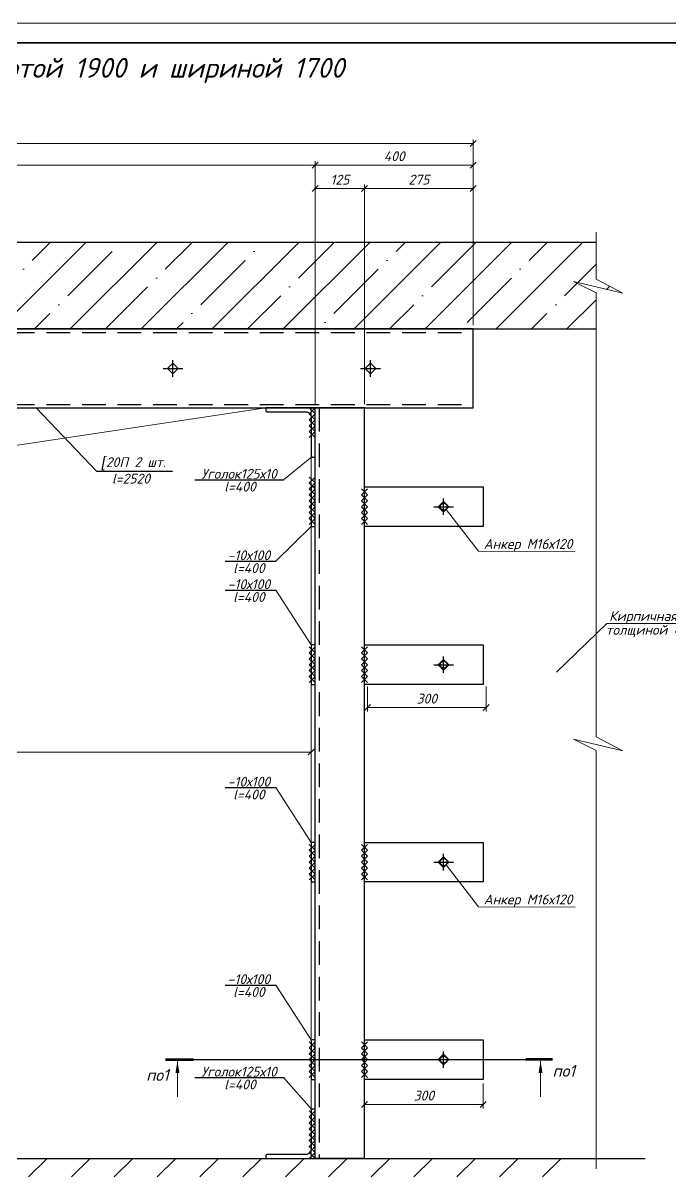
# Model space of a CAD drawing. Header units: millimetres. Extents: x 19346 to 188849, y 18183 to 1386204.
# Drawn here: x 127417 to 129053, y 27139 to 30060 of the extents above; entities that cross this region are included whole.
import ezdxf
from ezdxf.enums import TextEntityAlignment as Align

# ---------------------------------------------------------------- set-up
doc = ezdxf.new("R2010")
doc.units = ezdxf.units.MM
doc.linetypes.add('Пунктир 2мм', pattern=[3, 2, -1])
doc.layers.get('DEFPOINTS').update_dxf_attribs({"color": 1})
for name, color, linetype, lineweight in [('013', 7, 'Continuous', 13), ('030', 7, 'Continuous', 30), ('Размер', 140, 'Continuous', 13), ('Разрезы', 54, 'Continuous', 20)]:
    doc.layers.add(name, color=color, linetype=linetype, lineweight=lineweight)
doc.styles.add('10', font='isocpeui.ttf', dxfattribs={"height": 25})
doc.styles.add('100', font='isocpeui.ttf', dxfattribs={"height": 250})
doc.styles.add('GOST', font='isocpeur.TTF')
doc.dimstyles.new('10', dxfattribs={"dimtxt": 37.5, "dimasz": 15, "dimexe": 10, "dimexo": 10, "dimgap": 10, "dimtad": 1, "dimtxsty": '10', "dimblk": 'OBLIQUE', "dimcen": 2.5, "dimadec": 0, "dimazin": 0, "dimtfac": 1, "dimtmove": 0, "dimatfit": 3, "dimfxl": 1, "dimlwd": 15, "dimlwe": 15, "dimarcsym": 0})

# ---------------------------------------------------------------- blocks, each defined once
blk = doc.blocks.new('*U16')
at = {"color": 44, "lineweight": 20, "ltscale": 10}
blk.add_line((594, 420), (0, 420), dxfattribs=at)
at = {"color": 137, "lineweight": 35, "ltscale": 10}
blk.add_line((589, 415), (20, 415), dxfattribs=at)
at = {"color": 44, "lineweight": 13, "style": 'GOST', "oblique": 10, "width": 0.8}
for tag in ['ФОРМАТВЕРТ', 'ФОРМАТГОРИЗ']:
    blk.add_attdef(tag, (542.98, 1.6), '', height=2, dxfattribs=at)
blk = doc.blocks.new('_OBLIQUE')
at = {"color": 0, "linetype": 'ByBlock'}
blk.add_line((-0.5, -0.5), (0.5, 0.5), dxfattribs=at)
blk = doc.blocks.new('*D258')
at = {"color": 0, "lineweight": 15, "ltscale": 100, "transparency": 16777216}
for p, q in [((126435.6, 29295.8), (126435.6, 29710.6)), ((128155.6, 29095.8), (128155.6, 29710.6)), ((126435.6, 29700.6), (128155.6, 29700.6))]:
    blk.add_line(p, q, dxfattribs=at)
at = {"layer": 'DEFPOINTS', "color": 0, "ltscale": 100, "transparency": 16777216}
for p in [(128155.6, 29700.6), (126435.6, 29285.8), (128155.6, 29085.8)]:
    blk.add_point(p, dxfattribs=at)
at = {"color": 0, "lineweight": 15, "ltscale": 100, "transparency": 16777216, "xscale": 15, "yscale": 15, "zscale": 15, "rotation": 180}
blk.add_blockref('_OBLIQUE', (126435.6, 29700.6), dxfattribs=at)
at = {"color": 0, "lineweight": 15, "ltscale": 100, "transparency": 16777216, "xscale": 15, "yscale": 15, "zscale": 15}
blk.add_blockref('_OBLIQUE', (128155.6, 29700.6), dxfattribs=at)
at = {"color": 0, "ltscale": 100, "transparency": 16777216, "insert": (127295.6, 29723.3), "char_height": 25, "attachment_point": 5, "style": '10'}
blk.add_mtext('1720', dxfattribs=at)
blk = doc.blocks.new('*D277')
at = {"color": 0, "lineweight": 15, "ltscale": 100, "transparency": 16777216}
for p, q in [((128155.6, 29095.8), (128155.6, 29651.2)), ((128155.6, 29641.2), (128280.6, 29641.2)), ((128280.6, 29095.8), (128280.6, 29651.2))]:
    blk.add_line(p, q, dxfattribs=at)
at = {"layer": 'DEFPOINTS', "color": 0, "ltscale": 100, "transparency": 16777216}
for p in [(128280.6, 29641.2), (128155.6, 29085.8), (128280.6, 29085.8)]:
    blk.add_point(p, dxfattribs=at)
at = {"color": 0, "lineweight": 15, "ltscale": 100, "transparency": 16777216, "xscale": 15, "yscale": 15, "zscale": 15, "rotation": 180}
blk.add_blockref('_OBLIQUE', (128155.6, 29641.2), dxfattribs=at)
at = {"color": 0, "lineweight": 15, "ltscale": 100, "transparency": 16777216, "xscale": 15, "yscale": 15, "zscale": 15}
blk.add_blockref('_OBLIQUE', (128280.6, 29641.2), dxfattribs=at)
at = {"color": 0, "ltscale": 100, "transparency": 16777216, "insert": (128218.1, 29663.7), "char_height": 25, "attachment_point": 5, "style": '10'}
blk.add_mtext('125', dxfattribs=at)
blk = doc.blocks.new('*U174')
blk.add_lwpolyline([(-34.5, 90.5), (-29.1, 90.5, -0.414214), (-24.5, 85.9), (-24.5, -10.5, 0.414214), (-10.5, -24.5), (85.9, -24.5, -0.414214), (90.5, -29.1), (90.5, -34.5), (-34.5, -34.5)], format="xyb", close=True)
blk = doc.blocks.new('*D287')
at = {"color": 0, "lineweight": 15, "ltscale": 100, "transparency": 16777216}
for p, q in [((126445.6, 28120.6), (126445.6, 28224.7)), ((128145.6, 28120.6), (128145.6, 28224.7)), ((128145.6, 28214.7), (126445.6, 28214.7))]:
    blk.add_line(p, q, dxfattribs=at)
at = {"layer": 'DEFPOINTS', "color": 0, "ltscale": 100, "transparency": 16777216}
for p in [(126445.6, 28214.7), (126445.6, 28110.6), (128145.6, 28110.6)]:
    blk.add_point(p, dxfattribs=at)
at = {"color": 0, "lineweight": 15, "ltscale": 100, "transparency": 16777216, "xscale": 15, "yscale": 15, "zscale": 15, "rotation": 180}
blk.add_blockref('_OBLIQUE', (126445.6, 28214.7), dxfattribs=at)
at = {"color": 0, "lineweight": 15, "ltscale": 100, "transparency": 16777216, "xscale": 15, "yscale": 15, "zscale": 15}
blk.add_blockref('_OBLIQUE', (128145.6, 28214.7), dxfattribs=at)
at = {"color": 0, "ltscale": 100, "transparency": 16777216, "insert": (127058.8, 28237.3), "char_height": 25, "width": 61.42, "attachment_point": 5, "style": '10'}
blk.add_mtext('1700*', dxfattribs=at)
blk = doc.blocks.new('*U255')
at = {"layer": 'DEFPOINTS'}
blk.add_line((0, 0), (84.05, 0), dxfattribs=at)
at = {"layer": 'Разрезы', "color": 0}
for p, q in [((-4.07, 0.35), (-4.07, 9.4)), ((87.8, 0.35), (87.8, 9.4))]:
    blk.add_line(p, q, dxfattribs=at)
at = {"layer": 'Разрезы', "color": 0, "lineweight": 60}
for p, q in [((-7.07, 0), (0, 0)), ((90.8, 0), (84.05, 0))]:
    blk.add_line(p, q, dxfattribs=at)
at = {"layer": 'Разрезы', "color": 0}
for points in [[(-4.07, 0.35), (-3.57, 3.35), (-4.57, 3.35)], [(87.8, 0.35), (87.3, 3.35), (88.3, 3.35)]]:
    blk.add_solid(points, dxfattribs=at)
at = {"layer": 'Разрезы', "color": 0, "style": '100'}
for tag, p in [('1', (-9.12, 3.88)), ('2', (93.69, 2.82))]:
    blk.add_attdef(tag, text='', height=3, dxfattribs=at).set_placement(p, align=Align.MIDDLE_CENTER)
blk = doc.blocks.new('*D267')
at = {"color": 0, "lineweight": 15, "ltscale": 100, "transparency": 16777216}
for p, q in [((128288.1, 28380.8), (128288.1, 28317.3)), ((128588.1, 28380.8), (128588.1, 28317.3)), ((128288.1, 28327.3), (128588.1, 28327.3))]:
    blk.add_line(p, q, dxfattribs=at)
at = {"layer": 'DEFPOINTS', "color": 0, "ltscale": 100, "transparency": 16777216}
for p in [(128288.1, 28390.8), (128588.1, 28390.8), (128588.1, 28327.3)]:
    blk.add_point(p, dxfattribs=at)
at = {"color": 0, "lineweight": 15, "ltscale": 100, "transparency": 16777216, "xscale": 15, "yscale": 15, "zscale": 15, "rotation": 180}
blk.add_blockref('_OBLIQUE', (128288.1, 28327.3), dxfattribs=at)
at = {"color": 0, "lineweight": 15, "ltscale": 100, "transparency": 16777216, "xscale": 15, "yscale": 15, "zscale": 15}
blk.add_blockref('_OBLIQUE', (128588.1, 28327.3), dxfattribs=at)
at = {"color": 0, "ltscale": 100, "transparency": 16777216, "insert": (128438.1, 28349.8), "char_height": 25, "attachment_point": 5, "style": '10'}
blk.add_mtext('300', dxfattribs=at)
blk = doc.blocks.new('*D268')
at = {"color": 0, "lineweight": 15, "ltscale": 100, "transparency": 16777216}
for p, q in [((128280.6, 27375.8), (128280.6, 27312.3)), ((128580.6, 27375.8), (128580.6, 27312.3)), ((128280.6, 27322.3), (128580.6, 27322.3))]:
    blk.add_line(p, q, dxfattribs=at)
at = {"layer": 'DEFPOINTS', "color": 0, "ltscale": 100, "transparency": 16777216}
for p in [(128280.6, 27385.8), (128580.6, 27385.8), (128580.6, 27322.3)]:
    blk.add_point(p, dxfattribs=at)
at = {"color": 0, "lineweight": 15, "ltscale": 100, "transparency": 16777216, "xscale": 15, "yscale": 15, "zscale": 15, "rotation": 180}
blk.add_blockref('_OBLIQUE', (128280.6, 27322.3), dxfattribs=at)
at = {"color": 0, "lineweight": 15, "ltscale": 100, "transparency": 16777216, "xscale": 15, "yscale": 15, "zscale": 15}
blk.add_blockref('_OBLIQUE', (128580.6, 27322.3), dxfattribs=at)
at = {"color": 0, "ltscale": 100, "transparency": 16777216, "insert": (128430.6, 27344.8), "char_height": 25, "attachment_point": 5, "style": '10'}
blk.add_mtext('300', dxfattribs=at)
blk = doc.blocks.new('*D305')
at = {"layer": '013', "color": 0, "lineweight": 15, "ltscale": 100, "transparency": 16777216}
for p, q in [((128280.6, 29095.8), (128280.6, 29651.2)), ((128280.6, 29641.2), (128555.6, 29641.2)), ((128555.6, 29295.8), (128555.6, 29651.2))]:
    blk.add_line(p, q, dxfattribs=at)
at = {"layer": 'DEFPOINTS', "color": 0, "ltscale": 100, "transparency": 16777216}
for p in [(128555.6, 29641.2), (128555.6, 29285.8), (128280.6, 29085.8)]:
    blk.add_point(p, dxfattribs=at)
at = {"layer": '013', "color": 0, "lineweight": 15, "ltscale": 100, "transparency": 16777216, "xscale": 15, "yscale": 15, "zscale": 15, "rotation": 180}
blk.add_blockref('_OBLIQUE', (128280.6, 29641.2), dxfattribs=at)
at = {"layer": '013', "color": 0, "lineweight": 15, "ltscale": 100, "transparency": 16777216, "xscale": 15, "yscale": 15, "zscale": 15}
blk.add_blockref('_OBLIQUE', (128555.6, 29641.2), dxfattribs=at)
at = {"layer": '013', "color": 0, "ltscale": 100, "transparency": 16777216, "insert": (128418.1, 29663.9), "char_height": 25, "attachment_point": 5, "style": '10'}
blk.add_mtext('275', dxfattribs=at)
blk = doc.blocks.new('*D306')
at = {"layer": '013', "color": 0, "lineweight": 15, "ltscale": 100, "transparency": 16777216}
for p, q in [((128155.6, 29295.8), (128155.6, 29710.6)), ((128555.6, 29295.8), (128555.6, 29710.6)), ((128555.6, 29700.6), (128155.6, 29700.6))]:
    blk.add_line(p, q, dxfattribs=at)
at = {"layer": 'DEFPOINTS', "color": 0, "ltscale": 100, "transparency": 16777216}
for p in [(128155.6, 29700.6), (128155.6, 29285.8), (128555.6, 29285.8)]:
    blk.add_point(p, dxfattribs=at)
at = {"layer": '013', "color": 0, "lineweight": 15, "ltscale": 100, "transparency": 16777216, "xscale": 15, "yscale": 15, "zscale": 15, "rotation": 180}
blk.add_blockref('_OBLIQUE', (128155.6, 29700.6), dxfattribs=at)
at = {"layer": '013', "color": 0, "lineweight": 15, "ltscale": 100, "transparency": 16777216, "xscale": 15, "yscale": 15, "zscale": 15}
blk.add_blockref('_OBLIQUE', (128555.6, 29700.6), dxfattribs=at)
at = {"layer": '013', "color": 0, "ltscale": 100, "transparency": 16777216, "insert": (128355.6, 29723.1), "char_height": 25, "attachment_point": 5, "style": '10'}
blk.add_mtext('400', dxfattribs=at)
blk = doc.blocks.new('*D312')
at = {"layer": '013', "color": 0, "lineweight": 15, "ltscale": 100, "transparency": 16777216}
for p, q in [((126035.6, 29295.8), (126035.6, 29765.2)), ((126035.6, 29755.2), (128555.6, 29755.2)), ((128555.6, 29295.8), (128555.6, 29765.2))]:
    blk.add_line(p, q, dxfattribs=at)
at = {"layer": 'DEFPOINTS', "color": 0, "ltscale": 100, "transparency": 16777216}
for p in [(128555.6, 29755.2), (126035.6, 29285.8), (128555.6, 29285.8)]:
    blk.add_point(p, dxfattribs=at)
at = {"layer": '013', "color": 0, "lineweight": 15, "ltscale": 100, "transparency": 16777216, "xscale": 15, "yscale": 15, "zscale": 15, "rotation": 180}
blk.add_blockref('_OBLIQUE', (126035.6, 29755.2), dxfattribs=at)
at = {"layer": '013', "color": 0, "lineweight": 15, "ltscale": 100, "transparency": 16777216, "xscale": 15, "yscale": 15, "zscale": 15}
blk.add_blockref('_OBLIQUE', (128555.6, 29755.2), dxfattribs=at)
at = {"layer": '013', "color": 0, "ltscale": 100, "transparency": 16777216, "insert": (127295.6, 29777.7), "char_height": 25, "attachment_point": 5, "style": '10'}
blk.add_mtext('2520', dxfattribs=at)

msp = doc.modelspace()

# ---------------------------------------------------------------- hatches: boundary and pattern name
at = {"layer": '013', "ltscale": 100}
h = msp.add_hatch(dxfattribs=at)
h.set_pattern_fill('ANSI35', color=256, scale=20)
h.set_pattern_definition([(45, (15747.66, -63.28), (-89.80256, 89.80256), []), (45, (15837.46, -63.28), (-89.80256, 89.80256), [158.75, -31.75, 0, -31.75])])
h.paths.add_polyline_path([(128809.319, 29406.147), (128933.851, 29376.235), (128866.611, 29412.132), (128866.611, 29505.834), (125945.667, 29505.834), (125945.667, 29412.132), (126012.907, 29376.235), (125888.375, 29406.147), (125945.667, 29377.111), (125945.667, 29285.834), (128866.611, 29285.834), (128866.611, 29377.111)])

# ---------------------------------------------------------------- linework, layer by layer
at = {"ltscale": 100}
for p, q in [((125945.667, 29505.834), (128866.611, 29505.834)), ((125945.667, 29285.834), (128866.611, 29285.834)), ((127770.561, 29185.834), (127820.676, 29185.834)), ((127795.618, 29164.969), (127795.618, 29206.698)), ((128270.561, 29185.834), (128320.676, 29185.834)), ((128295.618, 29164.969), (128295.618, 29206.698)), ((128155.618, 29070.834), (128140.618, 29085.834)), ((128140.618, 29070.834), (128155.618, 29085.834)), ((128155.618, 29055.834), (128140.618, 29070.834)), ((128140.618, 29055.834), (128155.618, 29070.834)), ((128155.618, 29040.834), (128140.618, 29055.834)), ((128140.618, 29040.834), (128155.618, 29055.834)), ((128155.618, 29025.834), (128140.618, 29040.834)), ((128140.618, 29025.834), (128155.618, 29040.834)), ((128155.618, 29010.834), (128140.618, 29025.834)), ((128140.618, 29010.834), (128155.618, 29025.834)), ((127794.503, 28924.809), (127603.447, 28924.809)), ((127851.422, 28903.989), (128075.164, 28903.989)), ((128155.618, 28895.834), (128140.618, 28910.834)), ((128140.618, 28895.834), (128155.618, 28910.834)), ((128155.618, 28880.834), (128140.618, 28895.834)), ((128140.618, 28880.834), (128155.618, 28895.834)), ((128155.618, 28865.834), (128140.618, 28880.834)), ((128140.618, 28865.834), (128155.618, 28880.834)), ((128155.618, 28865.834), (128140.618, 28880.834)), ((128140.618, 28865.834), (128155.618, 28880.834)), ((128155.618, 28850.834), (128140.618, 28865.834)), ((128140.618, 28850.834), (128155.618, 28865.834)), ((128288.118, 28865.834), (128273.118, 28880.834)), ((128273.118, 28865.834), (128288.118, 28880.834)), ((128288.118, 28850.834), (128273.118, 28865.834)), ((128273.118, 28850.834), (128288.118, 28865.834)), ((128155.618, 28835.834), (128140.618, 28850.834)), ((128140.618, 28835.834), (128155.618, 28850.834)), ((128155.618, 28820.834), (128140.618, 28835.834)), ((128140.618, 28820.834), (128155.618, 28835.834)), ((128288.118, 28835.834), (128273.118, 28850.834)), ((128273.118, 28835.834), (128288.118, 28850.834)), ((128288.118, 28820.834), (128273.118, 28835.834)), ((128273.118, 28820.834), (128288.118, 28835.834)), ((128455.561, 28835.834), (128505.676, 28835.834)), ((128480.618, 28814.969), (128480.618, 28856.698)), ((128155.618, 28805.834), (128140.618, 28820.834)), ((128140.618, 28805.834), (128155.618, 28820.834)), ((128155.618, 28790.834), (128140.618, 28805.834)), ((128140.618, 28790.834), (128155.618, 28805.834)), ((128288.118, 28805.834), (128273.118, 28820.834)), ((128273.118, 28805.834), (128288.118, 28820.834)), ((128288.118, 28790.834), (128273.118, 28805.834)), ((128273.118, 28790.834), (128288.118, 28805.834)), ((127927.985, 28697.696), (128055.876, 28697.696)), ((127927.985, 28624.501), (128055.876, 28624.501)), ((128155.618, 28465.834), (128140.618, 28480.834)), ((128140.618, 28465.834), (128155.618, 28480.834)), ((128155.618, 28450.834), (128140.618, 28465.834)), ((128140.618, 28450.834), (128155.618, 28465.834)), ((128288.118, 28465.834), (128273.118, 28480.834)), ((128273.118, 28465.834), (128288.118, 28480.834)), ((128288.118, 28450.834), (128273.118, 28465.834)), ((128273.118, 28450.834), (128288.118, 28465.834)), ((128480.618, 28414.969), (128480.618, 28456.698)), ((128155.618, 28435.834), (128140.618, 28450.834)), ((128140.618, 28435.834), (128155.618, 28450.834)), ((128155.618, 28420.834), (128140.618, 28435.834)), ((128140.618, 28420.834), (128155.618, 28435.834)), ((128288.118, 28435.834), (128273.118, 28450.834)), ((128273.118, 28435.834), (128288.118, 28450.834)), ((128288.118, 28420.834), (128273.118, 28435.834)), ((128273.118, 28420.834), (128288.118, 28435.834)), ((128455.561, 28435.834), (128505.676, 28435.834)), ((128155.618, 28405.834), (128140.618, 28420.834)), ((128140.618, 28405.834), (128155.618, 28420.834)), ((128155.618, 28390.834), (128140.618, 28405.834)), ((128140.618, 28390.834), (128155.618, 28405.834)), ((128288.118, 28405.834), (128273.118, 28420.834)), ((128273.118, 28405.834), (128288.118, 28420.834)), ((128288.118, 28390.834), (128273.118, 28405.834)), ((128273.118, 28390.834), (128288.118, 28405.834)), ((127927.985, 28124.501), (128055.876, 28124.501)), ((128155.618, 27965.834), (128140.618, 27980.834)), ((128140.618, 27965.834), (128155.618, 27980.834)), ((128155.618, 27950.834), (128140.618, 27965.834)), ((128140.618, 27950.834), (128155.618, 27965.834)), ((128288.118, 27965.834), (128273.118, 27980.834)), ((128273.118, 27965.834), (128288.118, 27980.834)), ((128288.118, 27950.834), (128273.118, 27965.834)), ((128273.118, 27950.834), (128288.118, 27965.834)), ((128155.618, 27935.834), (128140.618, 27950.834)), ((128140.618, 27935.834), (128155.618, 27950.834)), ((128155.618, 27920.834), (128140.618, 27935.834)), ((128140.618, 27920.834), (128155.618, 27935.834)), ((128288.118, 27935.834), (128273.118, 27950.834)), ((128273.118, 27935.834), (128288.118, 27950.834)), ((128288.118, 27920.834), (128273.118, 27935.834)), ((128273.118, 27920.834), (128288.118, 27935.834)), ((128455.561, 27935.834), (128505.676, 27935.834)), ((128480.618, 27914.969), (128480.618, 27956.698)), ((128155.618, 27905.834), (128140.618, 27920.834)), ((128140.618, 27905.834), (128155.618, 27920.834)), ((128155.618, 27890.834), (128140.618, 27905.834)), ((128140.618, 27890.834), (128155.618, 27905.834)), ((128288.118, 27905.834), (128273.118, 27920.834)), ((128273.118, 27905.834), (128288.118, 27920.834)), ((128288.118, 27890.834), (128273.118, 27905.834)), ((128273.118, 27890.834), (128288.118, 27905.834)), ((127927.985, 27624.501), (128055.876, 27624.501)), ((128155.618, 27465.834), (128140.618, 27480.834)), ((128140.618, 27465.834), (128155.618, 27480.834)), ((128155.618, 27450.834), (128140.618, 27465.834)), ((128140.618, 27450.834), (128155.618, 27465.834)), ((128288.118, 27465.834), (128273.118, 27480.834)), ((128273.118, 27465.834), (128288.118, 27480.834)), ((128288.118, 27450.834), (128273.118, 27465.834)), ((128273.118, 27450.834), (128288.118, 27465.834)), ((128155.618, 27435.834), (128140.618, 27450.834)), ((128140.618, 27435.834), (128155.618, 27450.834)), ((128155.618, 27420.834), (128140.618, 27435.834)), ((128140.618, 27420.834), (128155.618, 27435.834)), ((128288.118, 27435.834), (128273.118, 27450.834)), ((128273.118, 27435.834), (128288.118, 27450.834)), ((128288.118, 27420.834), (128273.118, 27435.834)), ((128273.118, 27420.834), (128288.118, 27435.834)), ((128455.561, 27435.834), (128505.676, 27435.834)), ((128480.618, 27414.969), (128480.618, 27456.698)), ((128155.618, 27405.834), (128140.618, 27420.834)), ((128140.618, 27405.834), (128155.618, 27420.834)), ((128155.618, 27390.834), (128140.618, 27405.834)), ((128140.618, 27390.834), (128155.618, 27405.834)), ((128288.118, 27405.834), (128273.118, 27420.834)), ((128273.118, 27405.834), (128288.118, 27420.834)), ((128288.118, 27390.834), (128273.118, 27405.834)), ((128273.118, 27390.834), (128288.118, 27405.834)), ((127851.422, 27390.397), (128075.164, 27390.397)), ((128155.618, 27290.834), (128140.618, 27305.834)), ((128140.618, 27290.834), (128155.618, 27305.834)), ((128155.618, 27275.834), (128140.618, 27290.834)), ((128140.618, 27275.834), (128155.618, 27290.834)), ((128155.618, 27260.834), (128140.618, 27275.834)), ((128140.618, 27260.834), (128155.618, 27275.834)), ((128155.618, 27245.834), (128140.618, 27260.834)), ((128140.618, 27245.834), (128155.618, 27260.834)), ((128155.618, 27230.834), (128140.618, 27245.834)), ((128140.618, 27230.834), (128155.618, 27245.834)), ((128155.618, 27215.834), (128140.618, 27230.834)), ((128140.618, 27215.834), (128155.618, 27230.834)), ((128155.618, 27200.834), (128140.618, 27215.834)), ((128140.618, 27200.834), (128155.618, 27215.834)), ((128155.618, 27185.834), (128140.618, 27200.834)), ((128140.618, 27185.834), (128155.618, 27200.834)), ((125945.667, 27185.834), (128990.295, 27185.834))]:
    msp.add_line(p, q, dxfattribs=at)
at = {"linetype": 'Пунктир 2мм', "ltscale": 30}
for p, q in [((126035.618, 29276.834), (128555.618, 29276.834)), ((126035.618, 29094.834), (128555.618, 29094.834)), ((128165.618, 29085.834), (128165.618, 27185.834))]:
    msp.add_line(p, q, dxfattribs=at)
at = {"layer": '013', "ltscale": 100}
for p, q in [((127449.92, 29085.834), (127603.447, 28924.809)), ((128075.164, 28903.989), (128146.966, 28962.181)), ((128145.618, 28785.834), (128055.876, 28697.696)), ((128145.618, 28485.834), (128055.876, 28624.501)), ((128145.618, 27985.834), (128055.876, 28124.501)), ((128145.618, 27485.834), (128055.876, 27624.501)), ((128146.966, 27309.486), (128075.164, 27390.397)), ((127430.474, 27138.913), (127477.715, 27185.834)), ((127538.82, 27138.913), (127586.061, 27185.834)), ((127647.167, 27138.913), (127694.408, 27185.834)), ((127755.514, 27138.913), (127802.755, 27185.834)), ((127863.86, 27138.913), (127911.101, 27185.834)), ((127972.207, 27138.913), (128019.448, 27185.834)), ((128080.554, 27138.913), (128127.795, 27185.834)), ((128188.901, 27138.913), (128236.141, 27185.834)), ((128297.247, 27138.913), (128344.488, 27185.834)), ((128405.594, 27138.913), (128452.835, 27185.834)), ((128513.941, 27138.913), (128561.181, 27185.834)), ((128622.287, 27138.913), (128669.528, 27185.834)), ((128730.634, 27138.913), (128777.875, 27185.834))]:
    msp.add_line(p, q, dxfattribs=at)
for points in [[(128866.611, 29266.824), (128866.611, 29377.111), (128809.319, 29406.147), (128933.851, 29376.235), (128866.611, 29412.132), (128866.611, 29530.587)], [(128866.611, 27158.974), (128866.611, 28218.353), (128809.319, 28247.389), (128933.851, 28217.477), (128866.611, 28253.374), (128866.611, 29285.834)], [(126445.618, 27185.834), (126550.087, 28863.52), (128030.618, 29085.834)], [(128487.368, 28829.084), (128568.695, 28723.041), (128813.344, 28721.828)], [(128765.856, 28416.616), (128893.773, 28539.663), (129184.426, 28539.663)], [(128487.368, 27929.084), (128568.695, 27823.041), (128813.344, 27821.828)]]:
    msp.add_lwpolyline(points, dxfattribs=at)
msp.add_lwpolyline([(126445.618, 29085.834), (128145.618, 29085.834), (128145.618, 27185.834), (126445.618, 27185.834)], close=True, dxfattribs=at)
at = {"layer": '030'}
for p, q in [((128555.618, 29285.834), (126035.618, 29285.834)), ((128555.618, 29085.834), (128555.618, 29285.834)), ((126035.618, 29085.834), (128555.618, 29085.834))]:
    msp.add_line(p, q, dxfattribs=at)
at = {"layer": '030', "ltscale": 100}
for p, q in [((128280.618, 29085.834), (128155.618, 29085.834)), ((128280.618, 27185.834), (128155.618, 27185.834))]:
    msp.add_line(p, q, dxfattribs=at)
for points in [[(127782.118, 29185.834), (127795.618, 29199.334), (127809.118, 29185.834), (127795.618, 29172.334), (127782.118, 29185.834)], [(128282.118, 29185.834), (128295.618, 29199.334), (128309.118, 29185.834), (128295.618, 29172.334), (128282.118, 29185.834)], [(128155.618, 27185.834), (128155.618, 29085.834)], [(128280.618, 27185.834), (128280.618, 29085.834)], [(128145.618, 28885.834), (128145.618, 28785.834), (128155.618, 28785.834), (128155.618, 28885.834), (128145.618, 28885.834)], [(128280.618, 28885.834), (128580.618, 28885.834), (128580.618, 28785.834), (128280.618, 28785.834), (128280.618, 28885.834)], [(128467.118, 28835.834), (128480.618, 28849.334), (128494.118, 28835.834), (128480.618, 28822.334), (128467.118, 28835.834)], [(128145.618, 28485.834), (128145.618, 28385.834), (128155.618, 28385.834), (128155.618, 28485.834), (128145.618, 28485.834)], [(128280.618, 28485.834), (128580.618, 28485.834), (128580.618, 28385.834), (128280.618, 28385.834), (128280.618, 28485.834)], [(128467.118, 28435.834), (128480.618, 28449.334), (128494.118, 28435.834), (128480.618, 28422.334), (128467.118, 28435.834)], [(128145.618, 27985.834), (128145.618, 27885.834), (128155.618, 27885.834), (128155.618, 27985.834), (128145.618, 27985.834)], [(128280.618, 27985.834), (128580.618, 27985.834), (128580.618, 27885.834), (128280.618, 27885.834), (128280.618, 27985.834)], [(128467.118, 27935.834), (128480.618, 27949.334), (128494.118, 27935.834), (128480.618, 27922.334), (128467.118, 27935.834)], [(128145.618, 27485.834), (128145.618, 27385.834), (128155.618, 27385.834), (128155.618, 27485.834), (128147.618, 27485.834)], [(128280.618, 27485.834), (128580.618, 27485.834), (128580.618, 27385.834), (128280.618, 27385.834), (128280.618, 27485.834)], [(128467.118, 27435.834), (128480.618, 27449.334), (128494.118, 27435.834), (128480.618, 27422.334), (128467.118, 27435.834)]]:
    msp.add_lwpolyline(points, dxfattribs=at)
for centre in [(128480.618, 28835.834), (128480.618, 28435.834), (128480.618, 27935.834), (128480.618, 27435.834)]:
    msp.add_circle(centre, 9, dxfattribs=at)

# ---------------------------------------------------------------- block references
at = {"xscale": 10, "yscale": 10, "zscale": 10}
msp.add_blockref('*U16', (125406.837, 25860.225), dxfattribs=at)
at = {"layer": '030', "xscale": -1, "rotation": 90}
msp.add_blockref('*U174', (128121.118, 29051.334), dxfattribs=at)
at = {"layer": '030', "xscale": -1}
msp.add_blockref('*U174', (128121.118, 27220.334), dxfattribs=at)
at = {"layer": 'Размер'}
ref = msp.add_blockref('*U255', (127847.81, 27435.834), dxfattribs=dict(at, xscale=-10, yscale=10, zscale=10, rotation=180))
ref.add_attrib('1', 'по1', dxfattribs={"layer": 'Разрезы', "color": 0, "height": 30, "style": '100'}).set_placement((127756.618, 27397.072), align=Align.MIDDLE_CENTER)
ref.add_attrib('2', 'по1', dxfattribs={"layer": 'Разрезы', "color": 0, "height": 30, "style": '100'}).set_placement((128784.75, 27407.646), align=Align.MIDDLE_CENTER)

# ---------------------------------------------------------------- texts
at = {"color": 0, "lineweight": 9, "width": 2395.44136, "attachment_point": 5, "style": '10'}
for s, insert, char_height in [('\\pxi1.23419,t46;Схема усиления проема в стене 400мм высотой 1900 и шириной 1700 мм в подвале', (127084.711, 29901.229), 50), ('\\pxi1.23419;Кирпичная стена ', (129019.338, 28555.682), 25), ('\\pxi1.23419;толщиной 400мм', (129009.65, 28520.615), 25)]:
    msp.add_mtext(s, dxfattribs=dict(at, insert=insert, char_height=char_height))
at = {"ltscale": 100, "char_height": 25, "attachment_point": 5, "style": '10'}
for s, insert in [('{\\fArial|b0|i1|c204|p34;\\H1.08333x;[}20П 2 шт.', (127696.384, 28945.46)), ('Уголок125х10', (127962.973, 28919.026)), ('l=2520 ', (127689.595, 28906.904)), ('l=400', (127965.38, 28886.651)), ('Анкер М16х120', (128694.197, 28738.078)), ('-10х100', (127987.884, 28712.733)), ('l=400', (127987.884, 28680.359)), ('-10х100', (127987.884, 28639.538)), ('l=400', (127987.884, 28607.163)), ('-10х100', (127987.884, 28139.538)), ('l=400', (127987.884, 28107.163)), ('Анкер М16х120', (128694.197, 27838.078)), ('-10х100', (127987.884, 27639.538)), ('l=400', (127987.884, 27607.163)), ('Уголок125х10', (127962.973, 27405.433)), ('l=400', (127965.38, 27373.059))]:
    msp.add_mtext(s, dxfattribs=dict(at, insert=insert))

# ---------------------------------------------------------------- dimensions: what is measured, and where the dimension line sits
at = {"ltscale": 100}
for base, p1, p2, picture, middle in [((128155.618, 29700.635), (126435.618, 29285.834), (128155.618, 29085.834), '*D258', (127295.618, 29723.296)), ((128280.618, 29641.198), (128155.618, 29085.834), (128280.618, 29085.834), '*D277', (128218.118, 29663.698)), ((128588.118, 28327.302), (128288.118, 28390.834), (128588.118, 28390.834), '*D267', (128438.118, 28349.802)), ((128580.618, 27322.302), (128280.618, 27385.834), (128580.618, 27385.834), '*D268', (128430.618, 27344.802))]:
    dim = msp.add_linear_dim(base=base, p1=p1, p2=p2, dimstyle='10', dxfattribs=at)
    dim.commit()
    dim.dimension.update_dxf_attribs({"geometry": picture, "text_midpoint": middle})
dim = msp.add_linear_dim(base=(126445.618, 28214.684), p1=(128145.618, 28110.622), p2=(126445.618, 28110.622), text='1700*', dimstyle='10', dxfattribs=at)
dim.commit()
dim.dimension.update_dxf_attribs({"geometry": '*D287', "text_midpoint": (127058.765, 28214.684), "dimtype": 160})
at = {"layer": '013', "ltscale": 100}
for base, p1, p2, picture, middle in [((128555.618, 29755.246), (126035.618, 29285.834), (128555.618, 29285.834), '*D312', (127295.618, 29777.746)), ((128155.618, 29700.635), (128555.618, 29285.834), (128155.618, 29285.834), '*D306', (128355.618, 29723.135)), ((128555.618, 29641.198), (128280.618, 29085.834), (128555.618, 29285.834), '*D305', (128418.118, 29663.859))]:
    dim = msp.add_linear_dim(base=base, p1=p1, p2=p2, dimstyle='10', dxfattribs=at)
    dim.commit()
    dim.dimension.update_dxf_attribs({"geometry": picture, "text_midpoint": middle})

doc.saveas('drawing.dxf')
